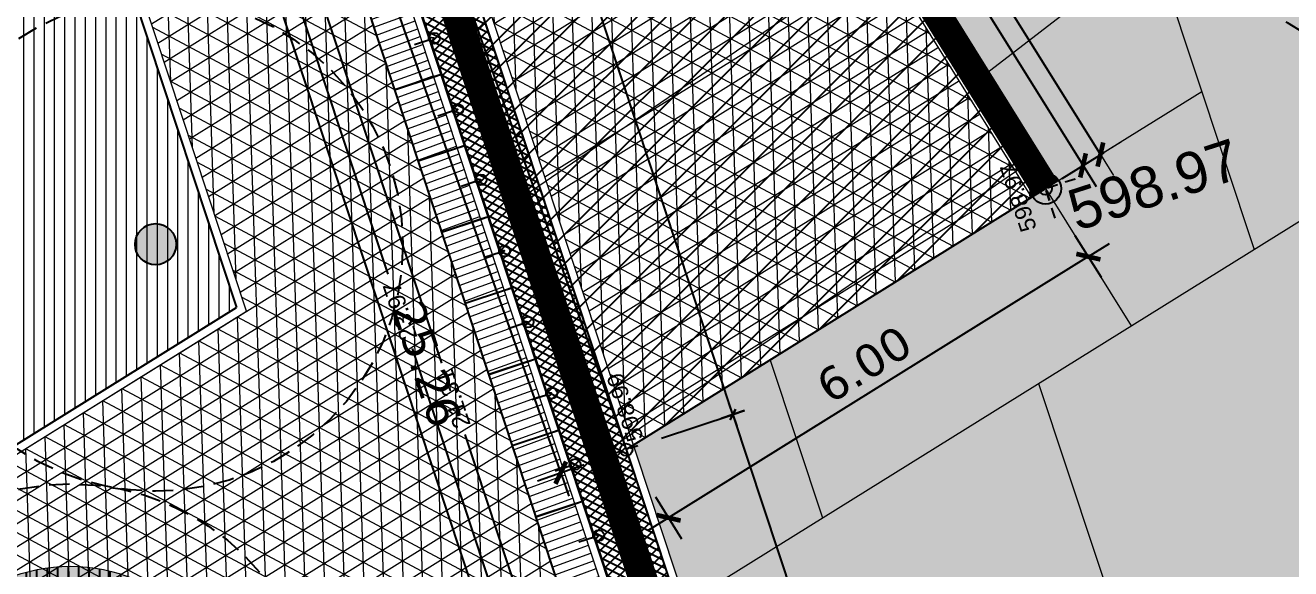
# Model space of a CAD drawing. Header units: metres. Extents: x 678805 to 1359287, y 2747329 to 5497370.
# Drawn here: x 679753.64 to 679768.99, y 2748630.36 to 2748636.96 of the extents above; entities that cross this region are included whole.
import ezdxf
from ezdxf.enums import TextEntityAlignment as Align

# ---------------------------------------------------------------- set-up
doc = ezdxf.new("R2010")
doc.units = ezdxf.units.M
for name, pattern in [('XREF_MON_BUILDINGS$0$DASHEDX2', [1.5, 1, -0.5]), ('XREF_MON_SFT_TREES$0$HIDDEN', [0.375, 0.25, -0.125]), ('XREF_MON_WATERFEATURE$0$DASHEDX2', [1.5, 1, -0.5])]:
    doc.linetypes.add(name, pattern=pattern)
for name, color, linetype in [('00_XREF_MON_HSC_PAVEMENT', 7, 'Continuous'), ('00_XREF_TWQ_BUILDINGS', 7, 'Continuous'), ('00_XREF_TWQ_SFT_TREES', 7, 'Continuous'), ('XREF_MON_BUILDINGS$0$02-L-05 Stair', 6, 'Continuous'), ('XREF_MON_BUILDINGS$0$02-L-05 Stair_Levels', 81, 'Continuous'), ('XREF_MON_BUILDINGS$0$COTAUX', 7, 'Continuous'), ('XREF_MON_GENERAL_LAYOUT$0$02-L-Edge Line', 4, 'Continuous'), ('XREF_MON_GENERAL_LAYOUT$0$02-L-Edge Line Stair +10cm', 6, 'Continuous'), ('XREF_MON_GENERAL_LAYOUT$0$02-L-Edge Line Step -10cm', 6, 'Continuous'), ('XREF_MON_GENERAL_LAYOUT$0$02-L-Plan Change', 8, 'Continuous'), ('XREF_MON_HSC_PAVEMENT$0$02-L-Waterfeatures 01', 151, 'Continuous'), ('XREF_MON_HSC_PAVEMENT$0$03-TR-Tree Pit_Green', 74, 'Continuous'), ('XREF_MON_SFT_TREES$0$SL_TREE_CANOPY', 251, 'XREF_MON_SFT_TREES$0$HIDDEN'), ('XREF_MON_SFT_TREES$0$SL_TREE_TRUNK', 251, 'Continuous'), ('XREF_MON_WATERFEATURE$0$00_WF_Supply', 170, 'Continuous'), ('XREF_MON_WATERFEATURE$0$02-L-Waterfeatures 02', 152, 'Continuous'), ('XREF_MON_WATERFEATURE$0$COTAUX', 7, 'Continuous')]:
    doc.layers.add(name, color=color, linetype=linetype)
for name, color, linetype, true_color in [('02-L-Waterfeatures 01', 7, 'Continuous', 0x4da6ff), ('XREF_MON_HSC_PAVEMENT$0$03-TR-Tree Pit_White', 7, 'Continuous', 0xfcfcfc), ('XREF_MON_SFT_TREES$0$SL_TREE__DELONIX_REGIA', 7, 'Continuous', 0x8f2400), ('XREF_MON_SFT_TREES$0$SL_TREE_ACACIA_FARNESIANA', 7, 'Continuous', 0xe0e000), ('XREF_MON_SFT_TREES$0$SL_TREE_BOMBAX_CEIBA', 7, 'Continuous', 0x8f2400), ('XREF_MON_SFT_TREES$0$SL_TREE_FICUS_RELIGIOSA', 7, 'Continuous', 0x405700), ('XREF_MON_WATERFEATURE$0$01-TX-Cotes_1-100', 7, 'Continuous', 0x3f5f7f), ('XREF_MON_WATERFEATURE$0$01-TX-Dimensions_1-100', 7, 'Continuous', 0x3f5f7f), ('XREF_MON_WATERFEATURE$0$02-L-Waterfeatures 01', 7, 'Continuous', 0x4da6ff)]:
    doc.layers.add(name, color=color, linetype=linetype, true_color=true_color)
for name, color, linetype, lineweight in [('XREF_MON_BUILDINGS$0$02-L-02 Retaining walls', 4, 'Continuous', 5), ('XREF_MON_BUILDINGS$0$02-L-02 Retaining walls_levels', 21, 'Continuous', 5), ('XREF_MON_GENERAL_LAYOUT$0$02-L-Level Curves 0.25-0.75m', 33, 'Continuous', 5), ('XREF_MON_GENERAL_LAYOUT$0$02-L-Level Curves 1m', 37, 'Continuous', 5), ('XREF_MON_GENERAL_LAYOUT$0$02-L-Material Change', 251, 'Continuous', 5), ('XREF_MON_GENERAL_LAYOUT$0$04-BK-Tree Pit', 6, 'Continuous', 5), ('XREF_MON_HSC_PAVEMENT$0$02-L-B-Flat Bar', 251, 'Continuous', 5), ('XREF_MON_HSC_PAVEMENT$0$04-BK-Tree Pit', 6, 'Continuous', 5)]:
    doc.layers.add(name, color=color, linetype=linetype, lineweight=lineweight)
for name, color, linetype, lineweight, true_color in [('XREF_MON_HSC_PAVEMENT$0$02-L-Joints-Paviment_06_Concrete Slab in sittu', 7, 'Continuous', 5, 0x999999), ('XREF_MON_HSC_PAVEMENT$0$03-TR-Pavement_02_Sealed Gravel', 7, 'Continuous', 5, 0x38321e), ('XREF_MON_HSC_PAVEMENT$0$03-TR-Pavement_05_Precast irregular Concrete Blocks_Open Joint', 7, 'Continuous', 5, 0x82ae7e), ('XREF_MON_HSC_PAVEMENT$0$03-TR-Pavement_06_Concrete Slab in situ', 7, 'Continuous', 9, 0xf7f7f7), ('XREF_MON_HSC_PAVEMENT$0$03-TR-Pavement_07_Precast Concrete Blocks 60X40', 7, 'Continuous', 5, 0x999999), ('XREF_MON_HSC_PAVEMENT$0$03-TR-Pavement_07_Precast irregular Concrete Blocks', 7, 'Continuous', 5, 0xb3b3b3), ('XREF_MON_WATERFEATURE$0$02-L-projecció 2', 7, 'Continuous', 5, 0x636363)]:
    doc.layers.add(name, color=color, linetype=linetype, lineweight=lineweight, true_color=true_color)
doc.layers.get('XREF_MON_SFT_TREES$0$SL_TREE__DELONIX_REGIA').off()
doc.layers.get('XREF_MON_SFT_TREES$0$SL_TREE_ACACIA_FARNESIANA').off()
doc.layers.get('XREF_MON_SFT_TREES$0$SL_TREE_BOMBAX_CEIBA').off()
doc.layers.get('XREF_MON_SFT_TREES$0$SL_TREE_FICUS_RELIGIOSA').off()
doc.styles.add('XREF_MON_BUILDINGS$0$E200', font='verdana.ttf', dxfattribs={"height": 0.4})
doc.styles.add('XREF_MON_BUILDINGS$0$Standard', font='arial.ttf')
doc.styles.add('XREF_MON_GENERAL_LAYOUT$0$Standard', font='arial.ttf')
doc.styles.add('XREF_MON_WATERFEATURE$0$Standard', font='arial.ttf')
doc.dimstyles.new('XREF_MON_BUILDINGS$0$E200', dxfattribs={"dimscale": 0.03, "dimtxt": 12, "dimasz": 1, "dimexe": 0.1, "dimexo": 1, "dimgap": 4, "dimtad": 1, "dimzin": 0, "dimdsep": 46, "dimtxsty": 'XREF_MON_BUILDINGS$0$E200', "dimblk1": 'XREF_MON_BUILDINGS$0$LINCOT200', "dimblk2": 'XREF_MON_BUILDINGS$0$LINCOT200', "dimsah": 1, "dimcen": 0.1, "dimdle": 0.1, "dimse1": 1, "dimse2": 1, "dimclrt": 256, "dimadec": 0, "dimazin": 0, "dimtfac": 0.015385, "dimtofl": 0, "dimtmove": 0, "dimatfit": 3, "dimldrblk": 'XREF_MON_BUILDINGS$0$LINCOT200', "dimfxl": 1, "dimtolj": 1, "dimtzin": 0, "dimarcsym": 0})
doc.dimstyles.new('XREF_MON_WATERFEATURE$0$E100', dxfattribs={"dimscale": 0.03, "dimtxt": 7, "dimasz": 0.5, "dimexe": 0.1, "dimexo": 15, "dimgap": 4, "dimtad": 1, "dimzin": 0, "dimdsep": 46, "dimtxsty": 'XREF_MON_WATERFEATURE$0$Standard', "dimblk1": 'XREF_MON_WATERFEATURE$0$LINCOT200', "dimblk2": 'XREF_MON_WATERFEATURE$0$LINCOT200', "dimsah": 1, "dimcen": 0.1, "dimdle": 0.1, "dimclrt": 256, "dimadec": 0, "dimazin": 0, "dimtfac": 0.015385, "dimtofl": 0, "dimtmove": 0, "dimatfit": 3, "dimldrblk": 'XREF_MON_WATERFEATURE$0$LINCOT200', "dimfxl": 1, "dimtolj": 1, "dimtzin": 0, "dimarcsym": 0})
pattern_1 = [(153.27658, (679729.77514, 2748619.18283), (-0.03569367, -0.07089677), [])]

# ---------------------------------------------------------------- blocks, each defined once
blk = doc.blocks.new('*U117')
at = {"linetype": 'XREF_MON_BUILDINGS$0$DASHEDX2', "ltscale": 0.5}
for points in [[(0, -1.5), (0, 1.5)], [(1.5, 0), (-1.5, 0)]]:
    blk.add_lwpolyline(points, dxfattribs=at)
blk.add_circle((0, 0), 0.75)
at = {"ltscale": 0.3, "style": 'XREF_MON_BUILDINGS$0$Standard'}
blk.add_attdef('COTES', text='', height=2, dxfattribs=at).set_placement((5.069, -1.437), align=Align.MIDDLE)
blk = doc.blocks.new('XREF_MON_BUILDINGS$0$LINCOT200')
for p, q in [((0, -10), (0, 10)), ((0, 0), (10, 0))]:
    blk.add_line(p, q)
at = {"const_width": 1.88}
blk.add_lwpolyline([(3.54, -3.54), (-3.54, 3.54)], dxfattribs=at)
at = {"layer": 'XREF_MON_BUILDINGS$0$COTAUX'}
blk.add_line((0, 0), (-1.25, 0), dxfattribs=at)
blk = doc.blocks.new('*D176')
at = {"layer": 'DEFPOINTS', "color": 0, "transparency": 16777216}
for p in [(679756.133, 2748645.365), (679764.058, 2748621.377), (679762.155, 2748620.748)]:
    blk.add_point(p, dxfattribs=at)
at = {"layer": 'XREF_MON_BUILDINGS$0$02-L-02 Retaining walls_levels', "color": 0, "lineweight": -2, "transparency": 16777216}
blk.add_line((679754.241, 2748644.708), (679762.146, 2748620.777), dxfattribs=at)
at = {"layer": 'XREF_MON_BUILDINGS$0$02-L-02 Retaining walls_levels', "color": 0, "lineweight": -2, "transparency": 16777216, "xscale": 0.03, "yscale": 0.03, "zscale": 0.03}
for p, rotation in [((679754.231, 2748644.736), 108.2803522795512), ((679762.155, 2748620.748), 288.2803522795512)]:
    blk.add_blockref('XREF_MON_BUILDINGS$0$LINCOT200', p, dxfattribs=dict(at, rotation=rotation))
at = {"layer": 'XREF_MON_BUILDINGS$0$02-L-02 Retaining walls_levels', "transparency": 16777216, "insert": (679758.505, 2748632.845), "char_height": 0.4, "attachment_point": 5, "rotation": 288.2804, "style": 'XREF_MON_BUILDINGS$0$E200'}
blk.add_mtext('\\A1;25.26', dxfattribs=at)
blk = doc.blocks.new('*D178')
at = {"layer": 'DEFPOINTS', "color": 0, "transparency": 16777216}
for p in [(679752.271, 2748657.062), (679766.684, 2748635.387), (679766.019, 2748634.973)]:
    blk.add_point(p, dxfattribs=at)
at = {"layer": 'XREF_MON_BUILDINGS$0$02-L-02 Retaining walls_levels', "color": 0, "lineweight": -2, "transparency": 16777216}
blk.add_line((679752.951, 2748657.451), (679766.668, 2748635.412), dxfattribs=at)
at = {"layer": 'XREF_MON_BUILDINGS$0$02-L-02 Retaining walls_levels', "color": 0, "lineweight": -2, "transparency": 16777216, "xscale": 0.03, "yscale": 0.03, "zscale": 0.03}
for p, rotation in [((679752.936, 2748657.476), 121.8984010332734), ((679766.684, 2748635.387), 301.8984010332734)]:
    blk.add_blockref('XREF_MON_BUILDINGS$0$LINCOT200', p, dxfattribs=dict(at, rotation=rotation))
at = {"layer": 'XREF_MON_BUILDINGS$0$02-L-02 Retaining walls_levels', "transparency": 16777216, "insert": (679761.041, 2748645.075), "char_height": 0.4, "attachment_point": 5, "rotation": 301.8984, "style": 'XREF_MON_BUILDINGS$0$E200'}
blk.add_mtext('\\A1;26.02', dxfattribs=at)
blk = doc.blocks.new('*D222')
at = {"layer": 'DEFPOINTS', "color": 0, "ltscale": 0.3, "transparency": 16777216}
for p in [(679766.023, 2748634.974), (679760.928, 2748631.803), (679761.443, 2748630.976)]:
    blk.add_point(p, dxfattribs=at)
at = {"layer": 'XREF_MON_BUILDINGS$0$02-L-05 Stair_Levels', "color": 0, "lineweight": -2, "ltscale": 0.3, "transparency": 16777216}
blk.add_line((679766.512, 2748634.131), (679761.468, 2748630.992), dxfattribs=at)
at = {"layer": 'XREF_MON_BUILDINGS$0$02-L-05 Stair_Levels', "color": 0, "lineweight": -2, "ltscale": 0.3, "transparency": 16777216, "xscale": 0.03, "yscale": 0.03, "zscale": 0.03}
for p, rotation in [((679766.538, 2748634.147), 31.8984010432842), ((679761.443, 2748630.976), 211.8984010432842)]:
    blk.add_blockref('XREF_MON_BUILDINGS$0$LINCOT200', p, dxfattribs=dict(at, rotation=rotation))
at = {"layer": 'XREF_MON_BUILDINGS$0$02-L-05 Stair_Levels', "ltscale": 0.3, "transparency": 16777216, "insert": (679763.817, 2748632.84), "char_height": 0.4, "attachment_point": 5, "rotation": 31.8984, "style": 'XREF_MON_BUILDINGS$0$E200'}
blk.add_mtext('\\A1;6.00', dxfattribs=at)
blk = doc.blocks.new('*D172')
at = {"layer": 'DEFPOINTS', "color": 0, "ltscale": 0.3, "transparency": 16777216}
for p in [(679759.05, 2748647.181), (679758.599, 2748646.9), (679766.021, 2748634.974)]:
    blk.add_point(p, dxfattribs=at)
at = {"layer": 'XREF_MON_BUILDINGS$0$02-L-05 Stair_Levels', "color": 0, "lineweight": -2, "ltscale": 0.3, "transparency": 16777216}
blk.add_line((679766.457, 2748635.281), (679759.066, 2748647.155), dxfattribs=at)
at = {"layer": 'XREF_MON_BUILDINGS$0$02-L-05 Stair_Levels', "color": 0, "lineweight": -2, "ltscale": 0.3, "transparency": 16777216, "xscale": 0.03, "yscale": 0.03, "zscale": 0.03}
for p, rotation in [((679759.05, 2748647.181), 121.8982396766706), ((679766.473, 2748635.255), 301.8982396766706)]:
    blk.add_blockref('XREF_MON_BUILDINGS$0$LINCOT200', p, dxfattribs=dict(at, rotation=rotation))
at = {"layer": 'XREF_MON_BUILDINGS$0$02-L-05 Stair_Levels', "ltscale": 0.3, "transparency": 16777216, "insert": (679763.04, 2748641.391), "char_height": 0.4, "attachment_point": 5, "rotation": 301.8982, "style": 'XREF_MON_BUILDINGS$0$E200'}
blk.add_mtext('\\A1;14.05', dxfattribs=at)
blk = doc.blocks.new('*D173')
at = {"layer": 'DEFPOINTS', "color": 0, "ltscale": 0.3, "transparency": 16777216}
for p in [(679756.132, 2748645.365), (679760.927, 2748631.803), (679760.134, 2748631.523)]:
    blk.add_point(p, dxfattribs=at)
at = {"layer": 'XREF_MON_BUILDINGS$0$02-L-05 Stair_Levels', "color": 0, "lineweight": -2, "ltscale": 0.3, "transparency": 16777216}
blk.add_line((679755.349, 2748645.056), (679760.124, 2748631.551), dxfattribs=at)
at = {"layer": 'XREF_MON_BUILDINGS$0$02-L-05 Stair_Levels', "color": 0, "lineweight": -2, "ltscale": 0.3, "transparency": 16777216, "xscale": 0.03, "yscale": 0.03, "zscale": 0.03}
for p, rotation in [((679755.339, 2748645.084), 109.4712922501965), ((679760.134, 2748631.523), 289.4712922501965)]:
    blk.add_blockref('XREF_MON_BUILDINGS$0$LINCOT200', p, dxfattribs=dict(at, rotation=rotation))
at = {"layer": 'XREF_MON_BUILDINGS$0$02-L-05 Stair_Levels', "ltscale": 0.3, "transparency": 16777216, "insert": (679758.047, 2748638.413), "char_height": 0.4, "attachment_point": 5, "rotation": 289.4713, "style": 'XREF_MON_BUILDINGS$0$E200'}
blk.add_mtext('\\A1;14.38', dxfattribs=at)
blk = doc.blocks.new('XREF_MON_SFT_TREES$0$Delonix_regia')
h = blk.add_hatch()
h.set_pattern_fill('ANSI31', color=256, scale=0.1)
edge = h.paths.add_edge_path()
edge.add_arc((0, 0), 3, -25.4481, 334.5519)
at = {"layer": 'XREF_MON_SFT_TREES$0$SL_TREE_TRUNK'}
h = blk.add_hatch(color=256, dxfattribs=at)
h.dxf.hatch_style = 1
edge = h.paths.add_edge_path()
edge.add_arc((0, 0), 0.25, 0, 360)
at = {"layer": 'XREF_MON_SFT_TREES$0$SL_TREE_CANOPY', "linetype": 'XREF_MON_SFT_TREES$0$HIDDEN'}
blk.add_circle((0, 0), 3, dxfattribs=at)
at = {"layer": 'XREF_MON_SFT_TREES$0$SL_TREE_TRUNK'}
blk.add_circle((0, 0), 0.25, dxfattribs=at)
blk = doc.blocks.new('XREF_MON_SFT_TREES$0$Acacia_pycnantha')
h = blk.add_hatch()
h.set_pattern_fill('ANSI31', color=256, scale=0.1)
edge = h.paths.add_edge_path()
edge.add_arc((0, 0), 3, 0, 360)
at = {"layer": 'XREF_MON_SFT_TREES$0$SL_TREE_TRUNK'}
h = blk.add_hatch(color=256, dxfattribs=at)
h.dxf.hatch_style = 1
edge = h.paths.add_edge_path()
edge.add_arc((0, 0), 0.25, 0, 360)
at = {"layer": 'XREF_MON_SFT_TREES$0$SL_TREE_CANOPY', "linetype": 'XREF_MON_SFT_TREES$0$HIDDEN'}
blk.add_circle((0, 0), 3, dxfattribs=at)
at = {"layer": 'XREF_MON_SFT_TREES$0$SL_TREE_TRUNK'}
blk.add_circle((0, 0), 0.25, dxfattribs=at)
blk = doc.blocks.new('XREF_MON_SFT_TREES$0$Bombax_ceiba')
h = blk.add_hatch()
h.set_pattern_fill('ANSI31', color=256, scale=0.1)
edge = h.paths.add_edge_path()
edge.add_arc((0, 0), 3, -25.4481, 334.5519)
at = {"layer": 'XREF_MON_SFT_TREES$0$SL_TREE_TRUNK'}
h = blk.add_hatch(color=256, dxfattribs=at)
h.dxf.hatch_style = 1
edge = h.paths.add_edge_path()
edge.add_arc((0, 0), 0.25, 0, 360)
at = {"layer": 'XREF_MON_SFT_TREES$0$SL_TREE_CANOPY', "linetype": 'XREF_MON_SFT_TREES$0$HIDDEN'}
blk.add_circle((0, 0), 3, dxfattribs=at)
at = {"layer": 'XREF_MON_SFT_TREES$0$SL_TREE_TRUNK'}
blk.add_circle((0, 0), 0.25, dxfattribs=at)
blk = doc.blocks.new('XREF_MON_SFT_TREES$0$Ficus_religiosa')
at = {"layer": 'XREF_MON_SFT_TREES$0$SL_TREE_CANOPY', "linetype": 'XREF_MON_SFT_TREES$0$HIDDEN'}
blk.add_circle((0, 0), 6, dxfattribs=at)
blk = doc.blocks.new('XREF_MON_SFT_TREES')
at = {"layer": 'XREF_MON_SFT_TREES$0$SL_TREE__DELONIX_REGIA', "rotation": 25.44812939262281}
for p in [(679750.866, 2748638.429), (679755.217, 2748634.298), (679750.122, 2748632.698)]:
    blk.add_blockref('XREF_MON_SFT_TREES$0$Delonix_regia', p, dxfattribs=at)
at = {"layer": 'XREF_MON_SFT_TREES$0$SL_TREE_ACACIA_FARNESIANA', "rotation": 25.44812939262281}
blk.add_blockref('XREF_MON_SFT_TREES$0$Acacia_pycnantha', (679754.181, 2748628.388), dxfattribs=at)
at = {"layer": 'XREF_MON_SFT_TREES$0$SL_TREE_BOMBAX_CEIBA', "rotation": 25.44812939262281}
blk.add_blockref('XREF_MON_SFT_TREES$0$Bombax_ceiba', (679772.509, 2748631.837), dxfattribs=at)
at = {"layer": 'XREF_MON_SFT_TREES$0$SL_TREE_FICUS_RELIGIOSA', "rotation": 25.44812939262281}
blk.add_blockref('XREF_MON_SFT_TREES$0$Ficus_religiosa', (679772.31, 2748641.961), dxfattribs=at)
blk = doc.blocks.new('XREF_MON_HSC_PAVEMENT$0$Escocell 4m')
at = {"layer": 'XREF_MON_HSC_PAVEMENT$0$03-TR-Tree Pit_Green'}
h = blk.add_hatch(dxfattribs=at)
h.set_pattern_fill('ANSI31', color=256, scale=0.04, angle=19.0454)
h.set_pattern_definition([(64.04540243, (-1814219.15263, -2173895.47172), (-0.1141909246487, 0.055582665714), [])])
edge = h.paths.add_edge_path()
edge.add_arc((0, 0), 2, 0, 360)
at = {"layer": 'XREF_MON_HSC_PAVEMENT$0$03-TR-Tree Pit_White'}
h = blk.add_hatch(color=256, dxfattribs=at)
h.dxf.hatch_style = 1
edge = h.paths.add_edge_path()
edge.add_arc((0, 0), 2, 0, 360)
blk.add_circle((0, 0), 2)
blk = doc.blocks.new('XREF_MON_HSC_PAVEMENT')
at = {"layer": 'XREF_MON_HSC_PAVEMENT$0$02-L-Waterfeatures 01'}
h = blk.add_hatch(dxfattribs=at)
h.set_pattern_fill('ANSI31', color=256, scale=0.03)
h.set_pattern_definition([(45, (0, 0), (-0.067351920908, 0.067351920908), [])])
h.paths.add_polyline_path([(679763.221, 2748622.634), (679763.605, 2748622.76), (679764.765, 2748619.247), (679765.045, 2748619.339), (679757.203, 2748643.085), (679756.823, 2748642.959), (679756.535, 2748642.864)])
at = {"layer": 'XREF_MON_HSC_PAVEMENT$0$03-TR-Pavement_02_Sealed Gravel', "linetype": 'Continuous'}
h = blk.add_hatch(dxfattribs=at)
h.set_pattern_fill('ANSI31', color=256, scale=0.0393, angle=45)
h.set_pattern_definition([(90, (31.18001, 10.29508), (-0.1247775, 0), [])])
h.paths.add_polyline_path([(679748.605, 2748652.007), (679749.844, 2748652.778), (679749.554, 2748653.657), (679748.315, 2748652.886), (679746.543, 2748658.252), (679747.782, 2748659.023), (679740.623, 2748662.609), (679743.627, 2748653.513), (679742.387, 2748652.742), (679739.384, 2748661.838), (679740.623, 2748662.609), (679733.465, 2748666.194), (679738.673, 2748650.421), (679748.215, 2748635.091), (679747.451, 2748634.615), (679750.381, 2748629.908), (679756.199, 2748633.529), (679753.467, 2748641.804), (679752.228, 2748641.033), (679750.547, 2748646.125), (679751.786, 2748646.896), (679751.495, 2748647.776), (679750.256, 2748647.004)])
h.paths.add_polyline_path([(679744.065, 2748656.71), (679745.304, 2748657.481), (679748.019, 2748649.257), (679746.78, 2748648.486)], flags=16)
h.paths.add_polyline_path([(679746.539, 2748644.691), (679745.299, 2748643.919), (679742.677, 2748651.862), (679743.917, 2748652.634)], flags=16)
h.paths.add_polyline_path([(679747.07, 2748647.607), (679748.309, 2748648.378), (679749.991, 2748643.286), (679748.752, 2748642.514)], flags=16)
h.paths.add_polyline_path([(679741.149, 2748651.971), (679739.91, 2748651.199), (679736.906, 2748660.296), (679738.146, 2748661.067)], flags=16)
h.paths.add_polyline_path([(679750.281, 2748642.406), (679751.932, 2748637.404), (679750.693, 2748636.633), (679749.042, 2748641.635)], flags=16)
at = {"layer": 'XREF_MON_HSC_PAVEMENT$0$03-TR-Pavement_05_Precast irregular Concrete Blocks_Open Joint'}
h = blk.add_hatch(dxfattribs=at)
h.set_pattern_fill('SWAMP', color=256, scale=0.01)
h.set_pattern_definition([(0, (0, 0), (0.127, 0.219970452362), [0.03175, -0.22225]), (90, (0.01588, 0), (-0.127, 0.219970452362), [0.015875, -0.424065904724]), (90, (0.01984, 0), (-0.127, 0.219970452362), [0.0127, -0.427240904724]), (90, (0.0119, 0), (-0.127, 0.219970452362), [0.0127, -0.427240904724]), (60, (0.02381, 0), (-0.126999999827, 0.219970452462), [0.01016, -0.24384]), (120, (0.00794, 0), (-0.253999999827, 1e-10), [0.01016, -0.24384])])
edge = h.paths.add_edge_path()
edge.add_line((679748.425, 2748617.643), (679753.846, 2748619.433))
edge.add_line((679753.846, 2748619.433), (679740.897, 2748640.432))
edge.add_line((679740.897, 2748640.432), (679748.425, 2748617.643))
edge.add_line((679748.425, 2748617.643), (679753.846, 2748619.433))
at = {"layer": 'XREF_MON_HSC_PAVEMENT$0$03-TR-Pavement_06_Concrete Slab in situ', "linetype": 'Continuous'}
h = blk.add_hatch(color=256, dxfattribs=at)
h.dxf.hatch_style = 1
h.paths.add_polyline_path([(679795.086, 2748702.23), (679748.323, 2748673.068), (679753.916, 2748656.131), (679763.384, 2748640.923), (679762.62, 2748640.448), (679766.019, 2748634.973), (679761.016, 2748631.859), (679765.141, 2748619.371), (679827.121, 2748639.84), (679818.637, 2748665.406), (679840.697, 2748679.165), (679836.266, 2748686.285), (679813.741, 2748672.263)])
at = {"layer": 'XREF_MON_HSC_PAVEMENT$0$03-TR-Pavement_07_Precast Concrete Blocks 60X40'}
h = blk.add_hatch(dxfattribs=at)
h.set_pattern_fill('ANSI31', color=256, scale=0.0315, angle=335)
h.set_pattern_definition([(20, (0, 0), (-0.0342062895844, 0.0939810082364), [])])
h.paths.add_polyline_path([(679755.163, 2748645.114), (679756.037, 2748645.658), (679756.926, 2748642.993), (679756.443, 2748642.834), (679763.157, 2748622.507), (679762.683, 2748622.351)])
at = {"layer": 'XREF_MON_HSC_PAVEMENT$0$03-TR-Pavement_07_Precast irregular Concrete Blocks', "linetype": 'Continuous'}
h = blk.add_hatch(dxfattribs=at)
h.set_pattern_fill('NET3', color=256, scale=0.075, angle=91.9)
h.set_pattern_definition([(91.9, (0, 0), (-0.237994082671, -0.007895076854), []), (151.9, (0, 0), (-0.112159704215, -0.21005645997), []), (211.9, (0, 0), (0.125834378456, -0.202161383117), [])])
h.paths.add_polyline_path([(679756.319, 2748633.486), (679750.434, 2748629.823), (679745.343, 2748626.655), (679748.425, 2748617.643), (679762.683, 2748622.35), (679755.184, 2748645.051), (679755.163, 2748645.114), (679755.687, 2748645.44), (679756.037, 2748645.658), (679758.269, 2748647.047), (679752.088, 2748656.977), (679747.864, 2748659.093)])
h = blk.add_hatch(dxfattribs=at)
h.set_pattern_fill('NET3', color=256, scale=0.075, angle=91.9)
h.set_pattern_definition([(91.9, (679760.92877, 2748631.8044), (-0.237994, -0.007895), []), (151.9, (679760.92877, 2748631.8044), (-0.1121597, -0.2100565), []), (211.9, (679760.92877, 2748631.8044), (0.1258344, -0.2021614), [])])
h.paths.add_polyline_path([(679756.483, 2748645.582), (679758.427, 2748646.792), (679765.854, 2748634.87), (679761.016, 2748631.859)])
at = {"layer": 'XREF_MON_HSC_PAVEMENT$0$02-L-B-Flat Bar'}
blk.add_lwpolyline([(679765.85, 2748634.867), (679761.016, 2748631.859)], dxfattribs=at)
at = {"layer": 'XREF_MON_HSC_PAVEMENT$0$02-L-Joints-Paviment_06_Concrete Slab in sittu'}
blk.add_line((679818.637, 2748665.406), (679761.651, 2748629.94), dxfattribs=at)
for points in [[(679764.251, 2748647.193), (679768.552, 2748634.235)], [(679766.019, 2748634.973), (679767.915, 2748636.153)], [(679766.019, 2748634.973), (679767.057, 2748633.305)], [(679762.676, 2748632.892), (679763.312, 2748630.974)], [(679765.932, 2748632.605), (679768.678, 2748624.33)]]:
    blk.add_lwpolyline(points, dxfattribs=at)
at = {"layer": 'XREF_MON_HSC_PAVEMENT$0$02-L-Waterfeatures 01'}
blk.add_lwpolyline([(679756.823, 2748642.959), (679757.203, 2748643.085), (679765.045, 2748619.339), (679764.765, 2748619.247), (679763.605, 2748622.76), (679763.221, 2748622.634), (679756.535, 2748642.864), (679756.823, 2748642.959)], dxfattribs=at)
at = {"layer": 'XREF_MON_HSC_PAVEMENT$0$04-BK-Tree Pit', "rotation": 25.95459756993445}
blk.add_blockref('XREF_MON_HSC_PAVEMENT$0$Escocell 4m', (679754.181, 2748628.388), dxfattribs=at)
blk = doc.blocks.new('XREF_MON_GENERAL_LAYOUT$0$Escocell 4m')
blk.add_circle((0, 0), 2)
blk = doc.blocks.new('XREF_MON_GENERAL_LAYOUT')
at = {"layer": 'XREF_MON_GENERAL_LAYOUT$0$02-L-Edge Line', "ltscale": 0.3}
blk.add_line((679752.271, 2748657.062), (679766.019, 2748634.973), dxfattribs=at)
blk.add_lwpolyline([(679763.157, 2748622.507), (679764.287, 2748619.089), (679764.765, 2748619.247), (679756.037, 2748645.658)], dxfattribs=at)
at = {"layer": 'XREF_MON_GENERAL_LAYOUT$0$02-L-Edge Line Stair +10cm'}
for points in [[(679756.396, 2748645.528), (679765.046, 2748619.34)], [(679755.163, 2748645.114), (679762.683, 2748622.351)], [(679756.538, 2748642.865), (679763.221, 2748622.634)], [(679756.823, 2748642.959), (679763.506, 2748622.728)]]:
    blk.add_lwpolyline(points, dxfattribs=at)
at = {"layer": 'XREF_MON_GENERAL_LAYOUT$0$02-L-Edge Line Step -10cm'}
for p in [(679747.782, 2748659.023), (679750.381, 2748629.908)]:
    blk.add_line(p, (679756.199, 2748633.529), dxfattribs=at)
at = {"layer": 'XREF_MON_GENERAL_LAYOUT$0$02-L-Level Curves 0.25-0.75m', "ltscale": 0.3}
for points in [[(679815.949, 2748719.417), (679748.776, 2748667.661), (679752.271, 2748657.062), (679760.867, 2748643.251), (679757.576, 2748640.999), (679763.632, 2748622.664), (679762.683, 2748622.351), (679760.398, 2748629.266), (679747.853, 2748618.099)], [(679808.688, 2748684.403), (679759.055, 2748646.163), (679764.17, 2748637.944), (679759.614, 2748634.828)]]:
    blk.add_lwpolyline(points, dxfattribs=at)
at = {"layer": 'XREF_MON_GENERAL_LAYOUT$0$02-L-Level Curves 1m', "ltscale": 0.3}
for points in [[(679939.075, 2748829.194), (679744.851, 2748679.546), (679744.522, 2748671.488), (679748.745, 2748667.739), (679752.271, 2748657.062), (679759.213, 2748645.902), (679756.556, 2748644.084), (679763.632, 2748622.664), (679762.683, 2748622.351), (679756.744, 2748640.328), (679748.476, 2748632.968), (679749.839, 2748630.778), (679744.803, 2748627.333)], [(679814.83, 2748674.534), (679765.198, 2748636.292), (679765.821, 2748635.291), (679760.633, 2748631.743)]]:
    blk.add_lwpolyline(points, dxfattribs=at)
at = {"layer": 'XREF_MON_GENERAL_LAYOUT$0$02-L-Material Change', "ltscale": 0.3}
for p, q in [((679756.319, 2748633.486), (679747.864, 2748659.094)), ((679750.434, 2748629.823), (679756.319, 2748633.486))]:
    blk.add_line(p, q, dxfattribs=at)
for points in [[(679765.85, 2748634.867), (679752.088, 2748656.977), (679747.025, 2748672.311)], [(679756.443, 2748642.834), (679763.157, 2748622.507)]]:
    blk.add_lwpolyline(points, dxfattribs=at)
at = {"layer": 'XREF_MON_GENERAL_LAYOUT$0$02-L-Material Change', "lineweight": 0, "ltscale": 0.2}
for points in [[(679756.483, 2748645.582), (679765.141, 2748619.371)], [(679766.019, 2748634.973), (679760.929, 2748631.804)]]:
    blk.add_lwpolyline(points, dxfattribs=at)
at = {"layer": 'XREF_MON_GENERAL_LAYOUT$0$02-L-Plan Change', "lineweight": 0, "ltscale": 0.2}
blk.add_lwpolyline([(679766.019, 2748634.973), (679760.929, 2748631.804)], dxfattribs=at)
at = {"layer": 'XREF_MON_GENERAL_LAYOUT$0$04-BK-Tree Pit', "rotation": 25.95459756993445}
blk.add_blockref('XREF_MON_GENERAL_LAYOUT$0$Escocell 4m', (679754.181, 2748628.388), dxfattribs=at)
at = {"style": 'XREF_MON_GENERAL_LAYOUT$0$Standard'}
for tag, rotation, p in [('604,00', 330.2643, (679905.77, 2748776.558)), ('603,00', 330.2643, (679901.861, 2748753.477)), ('600,00', 133.826, (679944.597, 2748745.153)), ('602,00', 330.2643, (679883.319, 2748738.727)), ('601,00', 117.8906, (679920.972, 2748732.87)), ('601,00', 330.2643, (679864.777, 2748723.976)), ('600,00', 40.8833, (679777.405, 2748705.444, 1.17)), ('602,00', 330.2643, (679941.275, 2748705.483)), ('601,00', 40.8833, (679701.798, 2748703.889, 1.17)), ('598,00', 62.091, (679810.267, 2748702.619)), ('600,00', 330.2643, (679877.781, 2748691.131)), ('600,00', 19.5511, (679920.444, 2748685.496)), ('601,00', 330.2643, (679934.813, 2748683.804)), ('599,00', 330.2643, (679854.567, 2748679.061)), ('600,00', 88.3928, (679743.913, 2748675.572)), ('599,00', 20.6086, (679924.26, 2748675.216)), ('601,00', 88.3928, (679728.035, 2748671.318, -2)), ('602,00', 88.3928, (679711.826, 2748665.966, -1)), ('603,00', 88.3928, (679695.615, 2748660.611)), ('599,00', 40.8833, (679788.807, 2748655.829, 1.17)), ('601,00', 40.8833, (679627.612, 2748644.603, 1.17)), ('603,00', 41.7058, (679702.499, 2748628.484, 1.17)), ('600,00', 40.8833, (679645.925, 2748597.926, 1.17)), ('599,00', 34.2277, (679673.574, 2748555.136, 5.34))]:
    blk.add_attdef(tag, text='', height=1, rotation=rotation, dxfattribs=at).set_placement(p, align=Align.MIDDLE)
at = {"ltscale": 0.3, "style": 'XREF_MON_GENERAL_LAYOUT$0$Standard'}
for tag, rotation, p in [('603,50', 330.2643, (679911.501, 2748760.57)), ('602,50', 330.2643, (679892.865, 2748745.846)), ('600,50', 133.826, (679933.048, 2748738.729)), ('601,50', 330.2643, (679873.581, 2748731.671)), ('601,50', 101.2857, (679909.522, 2748726.945)), ('602,50', 330.2643, (679948.625, 2748713.86)), ('600,50', 39.606, (679743.243, 2748706.971)), ('600,50', 330.2643, (679880.266, 2748702.726)), ('600,50', 17.3537, (679917.615, 2748690.554)), ('599,50', 330.2643, (679867.197, 2748684.716)), ('599,50', 18.8944, (679921.71, 2748680.578)), ('599,50', 39.606, (679778.991, 2748677.241)), ('600,50', 88.3928, (679735.925, 2748673.586)), ('601,50', 88.3928, (679719.906, 2748668.581)), ('602,50', 88.3928, (679703.474, 2748663.452)), ('598,50', 330.2643, (679861.765, 2748662.397)), ('601,50', 39.606, (679610.513, 2748662.061)), ('600,00', 41.7058, (679752.308, 2748637.685)), ('601,00', 41.7058, (679736.044, 2748634.538)), ('599,00', 35.0835, (679763.043, 2748634.415, 1.17)), ('602,00', 41.7058, (679720.174, 2748633.096, 1.17)), ('600,00', 35.0835, (679747.063, 2748629.903, 1.17)), ('601,00', 35.0835, (679731.246, 2748625.239, 1.17)), ('600,50', 39.606, (679636.92, 2748621.339)), ('602,00', 35.0835, (679715.4, 2748620.639, 1.17)), ('599,50', 28.7604, (679659.482, 2748574.323))]:
    blk.add_attdef(tag, text='', height=1, rotation=rotation, dxfattribs=at).set_placement(p, align=Align.MIDDLE)
blk = doc.blocks.new('XREF_MON_WATERFEATURE$0$Cotes Altimetriques')
at = {"linetype": 'XREF_MON_WATERFEATURE$0$DASHEDX2', "ltscale": 0.5}
for points in [[(1.5, 0), (-1.5, 0)], [(0, -1.5), (0, 1.5)]]:
    blk.add_lwpolyline(points, dxfattribs=at)
blk.add_circle((0, 0), 0.75)
at = {"ltscale": 0.3, "style": 'XREF_MON_WATERFEATURE$0$Standard'}
blk.add_attdef('COTES', text='', height=2, dxfattribs=at).set_placement((0, 3.5), align=Align.MIDDLE)
blk = doc.blocks.new('*U599')
at = {"linetype": 'XREF_MON_WATERFEATURE$0$DASHEDX2', "ltscale": 0.5}
for points in [[(1.5, 0), (-1.5, 0)], [(0, -1.5), (0, 1.5)]]:
    blk.add_lwpolyline(points, dxfattribs=at)
blk.add_circle((0, 0), 0.75)
at = {"ltscale": 0.3, "style": 'XREF_MON_WATERFEATURE$0$Standard'}
blk.add_attdef('COTES', text='', height=2, dxfattribs=at).set_placement((4.94, -1.44), align=Align.MIDDLE)
blk = doc.blocks.new('XREF_MON_WATERFEATURE$0$LINCOT200')
for p, q in [((0, -10), (0, 10)), ((0, 0), (10, 0))]:
    blk.add_line(p, q)
at = {"const_width": 1.88}
blk.add_lwpolyline([(3.5, -3.5), (-3.5, 3.5)], dxfattribs=at)
at = {"layer": 'XREF_MON_WATERFEATURE$0$COTAUX'}
blk.add_line((0, 0), (-1.2, 0), dxfattribs=at)
blk = doc.blocks.new('*D603')
at = {"layer": 'DEFPOINTS', "color": 0, "transparency": 16777216}
for p in [(679757.69, 2748645.955), (679756.396, 2748645.527), (679760.929, 2748631.803)]:
    blk.add_point(p, dxfattribs=at)
at = {"layer": 'XREF_MON_WATERFEATURE$0$01-TX-Dimensions_1-100', "color": 0, "lineweight": -2, "transparency": 16777216}
for p, q in [((679756.823, 2748645.669), (679757.693, 2748645.956)), ((679757.695, 2748645.94), (679759.81, 2748639.534)), ((679762.218, 2748632.244), (679760.102, 2748638.651)), ((679761.356, 2748631.944), (679762.225, 2748632.231))]:
    blk.add_line(p, q, dxfattribs=at)
at = {"layer": 'XREF_MON_WATERFEATURE$0$01-TX-Dimensions_1-100', "color": 0, "lineweight": -2, "transparency": 16777216, "xscale": 0.015, "yscale": 0.015, "zscale": 0.015}
for p, rotation in [((679757.69, 2748645.955), 108.2765840035686), ((679762.223, 2748632.23), 288.2765840035686)]:
    blk.add_blockref('XREF_MON_WATERFEATURE$0$LINCOT200', p, dxfattribs=dict(at, rotation=rotation))
at = {"layer": 'XREF_MON_WATERFEATURE$0$01-TX-Dimensions_1-100', "transparency": 16777216, "insert": (679759.956, 2748639.092), "char_height": 0.21, "attachment_point": 5, "rotation": 108.2766, "style": 'XREF_MON_WATERFEATURE$0$Standard'}
blk.add_mtext('\\A1;14.45', dxfattribs=at)
blk = doc.blocks.new('*D604')
at = {"layer": 'DEFPOINTS', "color": 0, "transparency": 16777216}
for p in [(679760.929, 2748631.803), (679766.339, 2748619.767), (679765.045, 2748619.339)]:
    blk.add_point(p, dxfattribs=at)
at = {"layer": 'XREF_MON_WATERFEATURE$0$01-TX-Dimensions_1-100', "color": 0, "lineweight": -2, "transparency": 16777216}
for p, q in [((679761.356, 2748631.944), (679762.226, 2748632.231)), ((679762.228, 2748632.216), (679764.136, 2748626.44)), ((679766.335, 2748619.781), (679764.427, 2748625.558)), ((679765.472, 2748619.48), (679766.342, 2748619.768))]:
    blk.add_line(p, q, dxfattribs=at)
at = {"layer": 'XREF_MON_WATERFEATURE$0$01-TX-Dimensions_1-100', "color": 0, "lineweight": -2, "transparency": 16777216, "xscale": 0.015, "yscale": 0.015, "zscale": 0.015}
for p, rotation in [((679762.223, 2748632.23), 108.275654428581), ((679766.339, 2748619.767), 288.2756544285809)]:
    blk.add_blockref('XREF_MON_WATERFEATURE$0$LINCOT200', p, dxfattribs=dict(at, rotation=rotation))
at = {"layer": 'XREF_MON_WATERFEATURE$0$01-TX-Dimensions_1-100', "transparency": 16777216, "insert": (679764.281, 2748625.999), "char_height": 0.21, "attachment_point": 5, "rotation": 108.2757, "style": 'XREF_MON_WATERFEATURE$0$Standard'}
blk.add_mtext('\\A1;13.13', dxfattribs=at)
blk = doc.blocks.new('*D605')
at = {"layer": 'DEFPOINTS', "color": 0, "transparency": 16777216}
for p in [(679755.163, 2748645.114), (679754.424, 2748644.87), (679762.683, 2748622.35)]:
    blk.add_point(p, dxfattribs=at)
at = {"layer": 'XREF_MON_WATERFEATURE$0$01-TX-Dimensions_1-100', "color": 0, "lineweight": -2, "transparency": 16777216}
for p, q in [((679754.736, 2748644.973), (679754.421, 2748644.869)), ((679754.428, 2748644.855), (679758.036, 2748633.935)), ((679761.938, 2748622.12), (679758.335, 2748633.03)), ((679762.255, 2748622.209), (679761.94, 2748622.105))]:
    blk.add_line(p, q, dxfattribs=at)
at = {"layer": 'XREF_MON_WATERFEATURE$0$01-TX-Dimensions_1-100', "color": 0, "lineweight": -2, "transparency": 16777216, "xscale": 0.015, "yscale": 0.015, "zscale": 0.015}
for p, rotation in [((679754.424, 2748644.87), 108.2799949604484), ((679761.943, 2748622.106), 288.2799949604484)]:
    blk.add_blockref('XREF_MON_WATERFEATURE$0$LINCOT200', p, dxfattribs=dict(at, rotation=rotation))
at = {"layer": 'XREF_MON_WATERFEATURE$0$01-TX-Dimensions_1-100', "transparency": 16777216, "insert": (679758.185, 2748633.483), "char_height": 0.21, "attachment_point": 5, "rotation": 108.28, "style": 'XREF_MON_WATERFEATURE$0$Standard'}
blk.add_mtext('\\A1;23.97', dxfattribs=at)
blk = doc.blocks.new('*D606')
at = {"layer": 'DEFPOINTS', "color": 0, "transparency": 16777216}
for p in [(679756.918, 2748642.99), (679755.493, 2748642.52), (679763.604, 2748622.76)]:
    blk.add_point(p, dxfattribs=at)
at = {"layer": 'XREF_MON_WATERFEATURE$0$01-TX-Dimensions_1-100', "color": 0, "lineweight": -2, "transparency": 16777216}
for p, q in [((679756.491, 2748642.849), (679755.491, 2748642.519)), ((679755.498, 2748642.505), (679758.688, 2748632.854)), ((679762.175, 2748622.304), (679758.974, 2748631.988)), ((679763.177, 2748622.619), (679762.177, 2748622.288))]:
    blk.add_line(p, q, dxfattribs=at)
at = {"layer": 'XREF_MON_WATERFEATURE$0$01-TX-Dimensions_1-100', "color": 0, "lineweight": -2, "transparency": 16777216, "xscale": 0.015, "yscale": 0.015, "zscale": 0.015}
for p, rotation in [((679755.493, 2748642.52), 108.2890574026727), ((679762.18, 2748622.289), 288.2890574026727)]:
    blk.add_blockref('XREF_MON_WATERFEATURE$0$LINCOT200', p, dxfattribs=dict(at, rotation=rotation))
at = {"layer": 'XREF_MON_WATERFEATURE$0$01-TX-Dimensions_1-100', "transparency": 16777216, "insert": (679758.831, 2748632.421), "char_height": 0.21, "attachment_point": 5, "rotation": 108.2891, "style": 'XREF_MON_WATERFEATURE$0$Standard'}
blk.add_mtext('\\A1;21.31', dxfattribs=at)
blk = doc.blocks.new('XREF_MON_WATERFEATURE$0$WF_S_Nozzle')
at = {"layer": 'XREF_MON_WATERFEATURE$0$00_WF_Supply'}
blk.add_lwpolyline([(0, 0), (-0.2, 0)], dxfattribs=at)
blk.add_lwpolyline([(0, 0.03), (0, -0.03), (0.055, 0)], close=True, dxfattribs=at)
blk.add_circle((0.055, 0), 0.0666, dxfattribs=at)
blk = doc.blocks.new('XREF_MON_BUILDINGS')
at = {"layer": 'XREF_MON_BUILDINGS$0$02-L-05 Stair'}
h = blk.add_hatch(dxfattribs=at)
h.set_pattern_fill('ANSI31', color=256, scale=2)
h.set_pattern_definition([(45, (0, 0), (-0.176776695297, 0.176776695297), [])])
h.paths.add_polyline_path([(679760.929, 2748631.804), (679766.019, 2748634.973), (679758.597, 2748646.898), (679756.133, 2748645.365)])
at = {"layer": 'XREF_MON_BUILDINGS$0$02-L-02 Retaining walls', "ltscale": 0.3, "const_width": 0.35}
for points in [[(679747.215, 2748672.374), (679752.271, 2748657.062), (679766.019, 2748634.973)], [(679756.133, 2748645.365), (679764.058, 2748621.377)]]:
    blk.add_lwpolyline(points, dxfattribs=at)
at = {"layer": 'XREF_MON_BUILDINGS$0$02-L-05 Stair'}
blk.add_lwpolyline([(679760.929, 2748631.804), (679766.019, 2748634.973), (679758.597, 2748646.898), (679756.133, 2748645.365)], close=True, dxfattribs=at)
at = {"layer": 'XREF_MON_BUILDINGS$0$02-L-02 Retaining walls_levels', "xscale": 0.2499999999999999, "yscale": 0.2499999999999999, "zscale": 0.2499999999999999, "rotation": 18}
blk.add_blockref('*U117', (679766.019, 2748634.973), dxfattribs=at).add_auto_attribs({'COTES': '598.97'})
at = {"layer": 'XREF_MON_BUILDINGS$0$02-L-05 Stair_Levels', "ltscale": 0.3, "xscale": 0.2499999999999999, "yscale": 0.2499999999999999, "zscale": 0.2499999999999999, "rotation": 18}
blk.add_blockref('*U117', (679766.019, 2748634.973), dxfattribs=at).add_auto_attribs({'COTES': '598.97'})
at = {"layer": 'XREF_MON_BUILDINGS$0$02-L-02 Retaining walls_levels'}
dim = blk.add_linear_dim(base=(679766.684, 2748635.387), p1=(679752.271, 2748657.062), p2=(679766.019, 2748634.973), angle=301.8984, dimstyle='XREF_MON_BUILDINGS$0$E200', dxfattribs=at)
dim.commit()
dim.dimension.update_dxf_attribs({"geometry": '*D178', "text_midpoint": (679760.762, 2748644.902), "dimtype": 129})
dim = blk.add_aligned_dim(p1=(679756.133, 2748645.365), p2=(679764.058, 2748621.377), distance=-2.003, dimstyle='XREF_MON_BUILDINGS$0$E200', dxfattribs=at)
dim.commit()
dim.dimension.update_dxf_attribs({"geometry": '*D176', "text_midpoint": (679758.505, 2748632.845)})
at = {"layer": 'XREF_MON_BUILDINGS$0$02-L-05 Stair_Levels', "ltscale": 0.3}
for p1, p2, distance, picture, middle in [((679766.021, 2748634.974), (679758.599, 2748646.9), -0.532, '*D172', (679763.04, 2748641.391)), ((679756.132, 2748645.365), (679760.927, 2748631.803), -0.841, '*D173', (679758.047, 2748638.413)), ((679766.023, 2748634.974), (679760.928, 2748631.803), 0.974, '*D222', (679763.817, 2748632.84))]:
    dim = blk.add_aligned_dim(p1=p1, p2=p2, distance=distance, dimstyle='XREF_MON_BUILDINGS$0$E200', dxfattribs=at)
    dim.commit()
    dim.dimension.update_dxf_attribs({"geometry": picture, "text_midpoint": middle})
blk = doc.blocks.new('XREF_MON_WATERFEATURE')
at = {"layer": 'XREF_MON_WATERFEATURE$0$02-L-Waterfeatures 01'}
h = blk.add_hatch(dxfattribs=at)
h.set_pattern_fill('ANSI31', color=256, scale=0.025)
h.set_pattern_definition(pattern_1)
h.paths.add_polyline_path([(679756.918, 2748642.9908), (679757.2025, 2748643.0848), (679765.0462, 2748619.3399), (679764.7655, 2748619.2471)])
h = blk.add_hatch(dxfattribs=at)
h.set_pattern_fill('ANSI31', color=256, scale=0.025)
h.set_pattern_definition(pattern_1)
h.paths.add_polyline_path([(679756.5378, 2748642.8652), (679763.221, 2748622.6336), (679763.5058, 2748622.7277), (679756.8227, 2748642.9593)])
at = {"layer": 'XREF_MON_WATERFEATURE$0$02-L-Waterfeatures 02'}
h = blk.add_hatch(dxfattribs=at)
h.set_pattern_fill('ANSI31', color=256, scale=0.015)
h.set_pattern_definition([(153.2765840036, (-2143371.503614, 2532074.830654), (-0.0214162038181, -0.0425380634141), [])])
h.paths.add_polyline_path([(679763.5058, 2748622.7277), (679763.6044, 2748622.7603), (679756.918, 2748642.9908), (679756.8227, 2748642.9593)])
at = {"layer": 'XREF_MON_WATERFEATURE$0$02-L-projecció 2'}
for points in [[(679758.6844, 2748636.3637), (679758.5912, 2748636.3329)], [(679759.0643, 2748636.4892), (679758.9711, 2748636.4584)], [(679759.0674, 2748636.4797), (679758.9743, 2748636.4489)], [(679758.5912, 2748636.3329), (679758.1147, 2748636.1755)], [(679758.5944, 2748636.3234), (679758.1178, 2748636.166)], [(679758.6876, 2748636.3542), (679758.5944, 2748636.3234)], [(679759.3499, 2748635.6251), (679759.2567, 2748635.5944)], [(679759.353, 2748635.6157), (679759.2599, 2748635.5849)], [(679758.8768, 2748635.4689), (679758.4003, 2748635.3115)], [(679758.88, 2748635.4594), (679758.4034, 2748635.302)], [(679758.97, 2748635.4997), (679758.8768, 2748635.4689)], [(679758.9732, 2748635.4902), (679758.88, 2748635.4594)], [(679759.6349, 2748634.7609), (679759.5417, 2748634.7302)], [(679759.638, 2748634.7514), (679759.5449, 2748634.7207)], [(679759.1618, 2748634.6047), (679758.6853, 2748634.4472)], [(679759.165, 2748634.5952), (679758.6884, 2748634.4377)], [(679759.255, 2748634.6354), (679759.1618, 2748634.6047)], [(679759.2582, 2748634.6259), (679759.165, 2748634.5952)], [(679759.5411, 2748633.7716), (679759.448, 2748633.7408)], [(679759.5443, 2748633.7621), (679759.4511, 2748633.7313)], [(679759.921, 2748633.8971), (679759.8278, 2748633.8663)], [(679759.9242, 2748633.8876), (679759.831, 2748633.8568)], [(679759.448, 2748633.7408), (679758.9714, 2748633.5834)], [(679759.4511, 2748633.7313), (679758.9745, 2748633.5739)], [(679760.206, 2748633.0329), (679760.1128, 2748633.0021)], [(679760.2092, 2748633.0234), (679760.116, 2748632.9926)], [(679759.733, 2748632.8766), (679759.2564, 2748632.7192)], [(679759.7361, 2748632.8671), (679759.2595, 2748632.7097)], [(679759.8261, 2748632.9074), (679759.733, 2748632.8766)], [(679759.8293, 2748632.8979), (679759.7361, 2748632.8671)], [(679760.4916, 2748632.1688), (679760.3984, 2748632.1381)], [(679760.4948, 2748632.1593), (679760.4016, 2748632.1286)], [(679760.0186, 2748632.0126), (679759.542, 2748631.8551)], [(679760.0217, 2748632.0031), (679759.5451, 2748631.8457)], [(679760.1117, 2748632.0434), (679760.0186, 2748632.0126)], [(679760.1149, 2748632.0339), (679760.0217, 2748632.0031)], [(679760.7766, 2748631.3046), (679760.6835, 2748631.2738)], [(679760.7798, 2748631.2951), (679760.6866, 2748631.2643)], [(679760.3036, 2748631.1484), (679759.827, 2748630.9909)], [(679760.3967, 2748631.1791), (679760.3036, 2748631.1484)], [(679760.3999, 2748631.1696), (679760.3067, 2748631.1389)], [(679760.3067, 2748631.1389), (679759.8301, 2748630.9814)], [(679761.0622, 2748630.4406), (679760.969, 2748630.4098)], [(679761.0654, 2748630.4311), (679760.9722, 2748630.4003)]]:
    blk.add_lwpolyline(points, dxfattribs=at)
at = {"layer": 'XREF_MON_WATERFEATURE$0$00_WF_Supply', "rotation": 18.27138023310092}
for p in [(679758.547, 2748636.7817), (679758.8327, 2748635.9177), (679759.1137, 2748635.0627), (679759.3994, 2748634.1987), (679759.6856, 2748633.3348), (679759.9712, 2748632.4708), (679760.2562, 2748631.6066), (679760.5418, 2748630.7426)]:
    blk.add_blockref('XREF_MON_WATERFEATURE$0$WF_S_Nozzle', p, dxfattribs=at)
at = {"layer": 'XREF_MON_WATERFEATURE$0$01-TX-Cotes_1-100', "ltscale": 0.3, "xscale": 0.1, "yscale": 0.1, "zscale": 0.1, "rotation": 108}
for name, p, values in [('XREF_MON_WATERFEATURE$0$Cotes Altimetriques', (679766.0194, 2748634.9729), {'COTES': '598.97'}), ('*U599', (679760.9286, 2748631.8028), {'COTES': '598.99'})]:
    blk.add_blockref(name, p, dxfattribs=at).add_auto_attribs(values)
at = {"layer": 'XREF_MON_WATERFEATURE$0$01-TX-Dimensions_1-100'}
dim = blk.add_linear_dim(base=(679757.6898, 2748645.9547), p1=(679760.9286, 2748631.8028), p2=(679756.396, 2748645.5274), angle=108.27658, dimstyle='XREF_MON_WATERFEATURE$0$E100', override={"dimtad": 0}, dxfattribs=at)
dim.commit()
dim.dimension.update_dxf_attribs({"geometry": '*D603', "text_midpoint": (679759.9562, 2748639.0924)})
for base, p1, p2, angle, picture, middle in [((679754.4237, 2748644.8697), (679762.6826, 2748622.3504), (679755.1631, 2748645.1139), 108.27999, '*D605', (679758.1852, 2748633.4826)), ((679755.4935, 2748642.5196), (679763.6044, 2748622.7603), (679756.9182, 2748642.9905), 108.28906, '*D606', (679758.8311, 2748632.4213))]:
    dim = blk.add_linear_dim(base=base, p1=p1, p2=p2, angle=angle, dimstyle='XREF_MON_WATERFEATURE$0$E100', override={"dimtad": 0}, dxfattribs=at)
    dim.commit()
    dim.dimension.update_dxf_attribs({"geometry": picture, "text_midpoint": middle, "dimtype": 129})
dim = blk.add_aligned_dim(p1=(679760.9286, 2748631.8028), p2=(679765.0446, 2748619.3393), distance=1.3634, dimstyle='XREF_MON_WATERFEATURE$0$E100', override={"dimtad": 0}, dxfattribs=at)
dim.commit()
dim.dimension.update_dxf_attribs({"geometry": '*D604', "text_midpoint": (679764.2812, 2748625.9986)})

msp = doc.modelspace()

# ---------------------------------------------------------------- block references
at = {"layer": '00_XREF_MON_HSC_PAVEMENT'}
msp.add_blockref('XREF_MON_HSC_PAVEMENT', (0, 0), dxfattribs=at)

# ---------------------------------------------------------------- next in the draw order: block references
at = {"layer": '00_XREF_TWQ_BUILDINGS'}
msp.add_blockref('XREF_MON_BUILDINGS', (0, 0), dxfattribs=at)

# ---------------------------------------------------------------- next in the draw order: block references
msp.add_blockref('XREF_MON_BUILDINGS', (0, 0))

# ---------------------------------------------------------------- next in the draw order: block references
at = {"layer": '00_XREF_TWQ_SFT_TREES'}
msp.add_blockref('XREF_MON_SFT_TREES', (0, 0), dxfattribs=at)
at = {"layer": '02-L-Waterfeatures 01', "color": 18, "true_color": 0x000000}
for name in ['XREF_MON_WATERFEATURE', 'XREF_MON_GENERAL_LAYOUT']:
    msp.add_blockref(name, (0, 0), dxfattribs=at)

doc.saveas('drawing.dxf')
